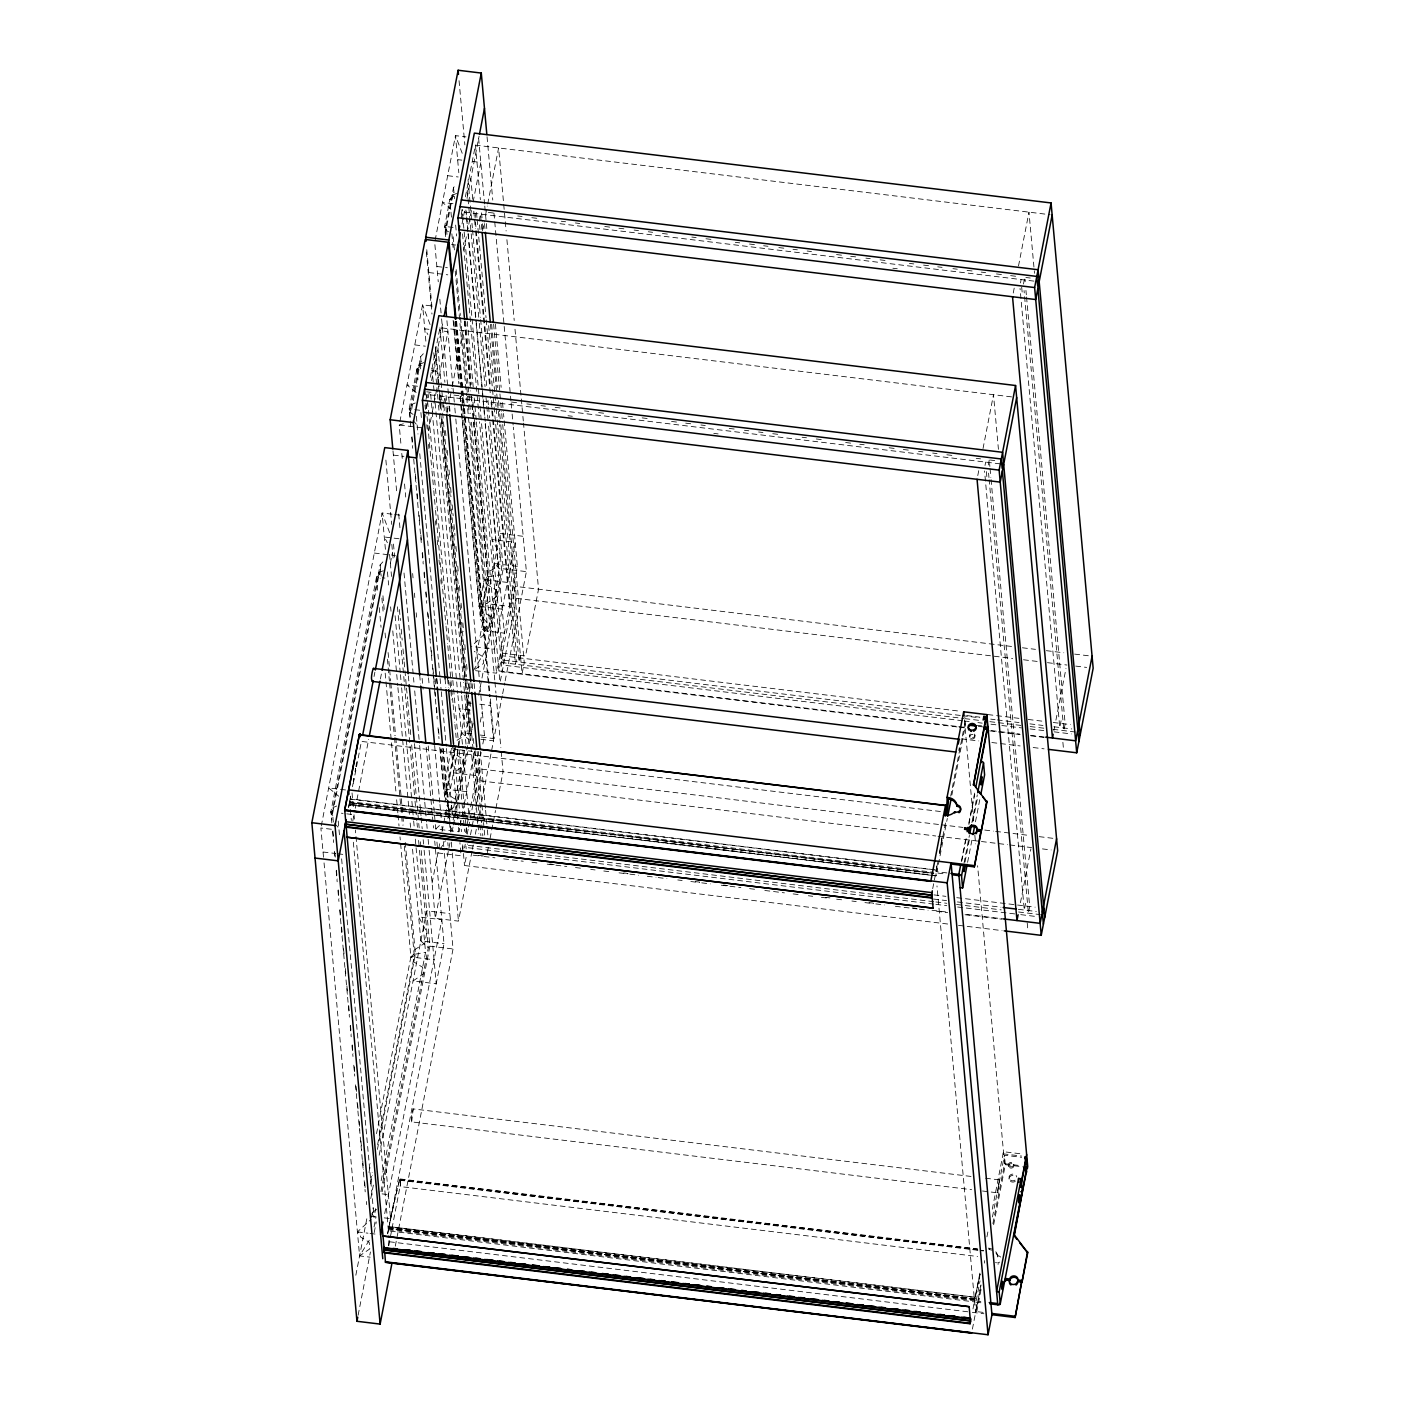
<?xml version="1.0" encoding="UTF-8"?>
<svg xmlns="http://www.w3.org/2000/svg" width="1405" height="1405" viewBox="0 0 1405 1405"><rect width="100%" height="100%" fill="white"/><g stroke="black" fill="none" stroke-linecap="round" stroke-linejoin="round"><path stroke-width="0.75" stroke-dasharray="5 3.75" d="M936.099 871.627L936.31 869.818M959.334 747.601L958.772 750.481M348.563 807.331L350.723 796.091M980.128 1274.3A232.528 28.785 -83.1 0 0 975.544 1295.796L974.561 1299.467L388.342 1228.146L388.184 1230.868L974.28 1301.873L979.882 1273.053M321.288 825.877L382.107 512.983L392.645 514.248M435.111 240.378L455.466 135.635L466.003 136.9M331.826 822.838L330.842 811.914L376.505 577.051L379.543 572.011L380.123 578.386M382.845 561.877L380.158 564.898L331.475 815.357L331.896 820.011M410.225 417.074L409.803 412.403L420.622 356.747L423.309 353.726M445.719 234.512L445.297 229.858L453.516 187.55L456.186 184.529M333.354 822.118L332.581 813.565L379.543 572.011M415.3 402.954L411.314 404.605L411.56 407.274L409.171 408.96L411.085 412.613L420.007 363.86L416.951 368.9L409.171 408.96L410.945 428.613M446.966 234.424L446.404 228.067L452.884 194.663L449.846 199.703L444.647 226.416L445.648 237.322M380.579 569.569L379.719 574.013L376.505 577.051L377.682 590.153M421.043 361.419L420.183 365.862L416.951 368.9L417.952 379.807M451.427 217.16L449.846 199.703L453.077 196.665L453.938 192.222M390.362 563.335L392.522 552.218M461.244 214.263L462.21 209.257M425.996 399.477L426.962 394.471L1001.572 464.036M430.316 377.225L439.958 327.681L1014.55 397.246M461.156 218.6L462.456 211.909L1037.066 281.492M465.389 196.841L475.434 145.137L1050.044 214.702M348.633 807.26L350.706 796.547M353.217 783.691L361.12 742.964M374.046 676.508L374.872 672.222M426.137 408.521L427.805 399.933M428.226 397.791L429.473 391.345M431.563 380.615L443.242 320.516M462.017 223.975L463.264 217.547M463.668 215.404L464.511 211.136M467.004 198.281L479.07 136.215M352.778 821.047L354.007 814.724L341.38 813.196M355.272 808.261L368.672 739.311M380.404 678.966L381.651 672.503M428.648 430.755L431.528 415.985M432.336 411.77L437.254 386.463M437.675 384.355L447.914 331.633L439.484 330.614M463.72 250.301L467.004 233.441M471.413 210.732L467.83 229.226L466.249 211.769M439.589 400.197L440.889 393.523L441.486 400.056M443.699 403.323L444.999 396.649L446.369 411.946M447.036 413.228L448.476 405.799M450.144 397.281L451.813 388.658M452.234 386.498L463.123 330.491L470.64 413.492M482.53 230.683L484.321 221.393M485.621 214.719L487.307 206.096M487.711 203.953L498.599 147.929L506.116 230.947M368.988 1172.437L370.657 1163.832M376.522 1133.659L410.875 956.963L400.004 836.871M370.481 1181.219L372.167 1172.595M377.611 1144.583L414.282 955.944L404.025 842.579M445.648 794.545L454.746 747.794L451.339 748.812L443.541 788.89L445.648 794.545L441.521 748.865M460.067 396.719L479.035 606.345L481.142 611.983L487.623 578.597L470.851 393.189M370.727 1183.888L372.395 1175.265M377.436 1149.413L415.388 954.153L405.272 842.508M455.852 746.002L445.034 801.658L440.257 748.953M485.234 423.994L498.898 574.926L487.869 631.688L480.51 619.113L488.729 576.805L472.695 399.652M355.834 1275.248L367.091 1217.362M370.744 1198.588L373.765 1183.063M379.174 1155.209L426.681 910.844L449.846 913.636M432.09 883.007L440.38 840.295M442.101 831.497L467.127 702.693L471.342 703.202M467.566 700.463L470.903 683.287M475.048 661.966L500.022 533.496L523.187 536.306M371.429 1217.468L373.238 1208.195M439.783 747.407L443.541 788.89L445.473 792.543L444.612 796.986L451.567 805.241L449.407 816.375L446.369 819.168M371.956 1213.586L374.046 1217.187L375.715 1208.599M381.159 1180.621L425.557 952.274L415.248 838.469M447.124 805.258L452.375 814.233L465.599 746.266M374.064 1226.934L376.013 1216.87M380.931 1191.581L428.314 947.795L419.393 849.164M450.812 832.041L451.602 828.019M453.165 819.958L455.905 805.873L445.719 812.88L468.884 815.69L468.093 806.962M456.73 801.658L467.602 745.686M467.988 743.667L468.778 739.645L463.597 682.496M473.415 670.413L486.306 649.479L501.673 570.448L488.396 423.783M358.135 1315.185L370.428 1251.96M374.187 1232.607L376.277 1221.858M382.125 1191.774L429.877 946.162L420.148 838.785M471.992 851.448L458.452 921.136L435.287 918.343L450.092 842.175M452.182 831.409L453.007 827.106M453.429 824.946L467.672 751.71M469.182 743.877L470.324 738.011L466.144 691.769M473.222 723.101L470.763 735.781L467.18 696.09M478.648 695.212L503.218 568.814L489.748 419.955M384.707 1213.621L441.837 919.695L418.655 916.903L426.892 932.13L424.732 943.264L414.967 949.499L414.089 953.942L410.875 956.963L413.632 959.281L413.86 961.951L422.624 967.29L423.239 973.964L413.035 980.971L436.217 983.763L423.766 846.231M435.357 824.595L435.761 828.968L458.926 831.76L459.751 827.545M460.155 825.438L463.843 806.452M464.247 804.345L474.504 751.622L476.681 775.613L453.499 772.82L463.685 765.813L463.088 759.139L454.324 753.8M480.247 722.1L482.301 711.545M387.692 1233.397L443.998 943.703L434.725 841.103M461.911 851.553L463.141 845.213M465.599 832.568L481.177 752.413M482.828 743.983L484.462 735.553L479.93 685.341M475.522 670.659L496.58 673.206L517.356 566.356L503.517 413.527M387.657 1233.871L388.904 1227.25M464.511 847.953L465.231 844.247M468.146 829.249L466.899 835.712L426.962 394.471M468.568 827.088L479.878 768.921L939.067 824.524M956.998 726.912L502.165 671.836L501.322 662.51L502.621 655.836L960.721 711.299M388.746 1245.515L400.267 1185.328A7.13 0.878 -83.1 0 0 399.775 1179.743L399.564 1180.235A232.528 28.785 -83.1 0 0 389.448 1224.826M388.711 1245.778L388.886 1235.223M947.655 924.016L464.511 865.515L466.688 854.398M470.499 834.781L471.746 828.318M472.168 826.175L475.522 808.929M475.926 806.769L480.967 780.917L478.297 751.447M500.356 681.109L516.443 598.372L500.742 424.732M395.279 1246.165L453.042 948.972L444.314 852.519M472.414 849.287L473.257 844.985M475.347 834.219L477.015 825.596M477.437 823.435L481.213 804.046M481.634 801.904L493.506 740.821L489.713 698.935M481.3 737.063L493.928 738.591L502.235 695.879M502.656 693.736L504.746 683.006M505.15 680.863L526.383 571.624L513.317 427.138M520.394 655.345L519.095 662.018L497.159 419.551M487.324 852.624L488.764 845.195M490.064 838.522L495.508 810.509M495.93 808.349L503.043 771.731L501.076 749.884M977.775 475.593L979.215 468.164M983.026 448.564L993.493 394.7L998.428 449.319M1013.251 293.03L1014.691 285.619M1018.502 266.019L1028.969 212.155L1034.502 273.308M985.01 465.459L985.66 462.105M1020.487 282.897L1021.136 279.56M988.312 464.932L989.278 459.909L989.875 466.442M1023.472 284.038L1024.754 277.365L1025.158 281.72M932.709 888.645L935.607 873.682M937.03 866.428L935.783 872.821L946.32 874.103M939.506 853.66L946.127 819.589M950.693 796.178L964.761 723.786M936.204 875.561L350.021 804.925L936.134 875.895L936.011 873.559M946.9 872.927L936.959 871.715L947.304 818.483M951.852 795.054L965.516 724.804L964.831 717.217M961.336 861.564L966.324 835.887M968.8 823.154L974.631 793.123M961.863 860.721L966.851 835.009M968.888 824.524L974.754 794.387M964.023 863.144L969.415 835.395M971.909 822.592L977.3 794.861M965.024 862.02L969.994 836.414M972.91 821.468L977.88 795.862M967.588 862.336L972.576 836.73M975.474 821.785L980.04 798.321M1020.434 902.73L1030.901 848.883M1053.891 730.565L1054.611 726.859M1055.91 720.185L1065.974 668.481M1025.58 903.362L1024.28 910.036L984.554 470.974M1061.074 720.8L1059.774 727.491L1020.048 288.429M974.262 1297.096L388.096 1226.477L974.262 1297.096L974.473 1299.256M986.925 1236.874L988.576 1228.339M992.299 1209.196L1003.469 1151.714L1022.436 1154.014M972.98 1308.916L975.527 1295.586A233.054 28.838 -83.1 0 1 980.11 1274.054M983.131 1312.393L976.756 1311.62L975.913 1302.154L980.04 1280.868M992.457 1216.976L1004.47 1155.244L1021.628 1157.316M972.4 1329.112L980.989 1284.908M980.848 1285.698L975.597 1312.727L936.977 885.923M992.914 1223.615L1004.557 1163.709L977.599 865.708M976.756 1311.62L981.603 1286.717M993.651 1224.721L1005.33 1164.71L1004.47 1155.244M991.772 1250.187A10.379 8.904 -5.2 0 0 989.19 1249.572L989.032 1248.378A10.379 1.282 -83.1 0 0 988.734 1247.991M349.511 802.712L349.722 801.623L933.658 872.312M388.904 1227.461L389.431 1224.616A233.054 28.838 -83.1 0 1 399.582 1179.919A7.534 0.931 -83.1 0 1 400.513 1180.024A7.534 0.931 -83.1 0 1 400.179 1186.575L977.581 1256.492M974.561 1299.467L388.272 1228.479L388.834 1227.531M440.081 849.463L445.438 840.752M369.269 1240.211L359.592 1255.912L370.13 1257.176M454.553 745.792L451.339 748.812L458.329 825.209M474.275 643.613L484.883 633.813L487.043 622.696L480.089 614.442L480.949 609.981L479.035 606.345L484.216 579.615L469.99 422.413M435.761 828.968L440.309 824.77M324.046 862.898L359.592 1255.912L369.796 1248.905L369.181 1242.231L360.418 1236.892L360.189 1234.222L357.432 1231.904L371.078 1219.329M971.013 1176.442L413.228 1108.914L411.63 1115.289L411.647 1121.892L971.61 1189.684M411.647 1121.892L413.228 1108.914M999.341 1179.884L997.761 1192.845L999.341 1179.884L981.902 1177.776M452.234 198.017L449.846 199.703L454.061 200.213M419.357 367.197L416.951 368.9L421.166 369.41M378.893 575.365L376.505 577.051L384.917 578.07M332.774 815.567L330.842 811.914L333.231 810.228L333.003 807.559L338.974 805.065M475.101 669.237L483.601 663.406L482.986 656.732L474.24 651.393M372.483 1212.339L377.576 1208.827M457.047 740.294L465.196 735.114L467.356 723.979L459.119 708.752L469.656 710.017M452.006 195.348L457.977 192.854M419.111 364.545L425.083 362.051M378.648 572.696L384.636 570.202M487.623 578.597L484.216 579.615L486.973 581.933L487.219 584.603L495.983 589.942L496.58 596.616L486.393 603.623L509.558 606.416L490.591 396.825M414.282 955.944L410.875 956.963L434.04 959.773M403.323 423.818L399.213 425.048L401.18 446.86M488.729 576.805L498.898 574.926M415.388 954.153L425.557 952.274M995.794 1251.767A10.379 8.904 -5.2 0 1 997.058 1253.787L998.059 1256.983A4.145 3.565 -5.2 0 1 1000.009 1257.703M461.841 160.135L457.626 159.626L459.698 163.437M472.379 161.417L480.809 162.436L473.011 202.496L470.851 178.505M447.668 175.695L458.206 176.977M453.007 203.69L442.487 202.425L450.829 209.31M488.325 212.418L493.787 213.068M517.725 215.966L522.08 216.493M531.845 217.687L538.378 218.478M561.245 221.235L565.6 221.762M575.383 222.956L579.738 223.483M604.765 226.504L610.192 227.171M618.903 228.225L624.347 228.875M634.129 230.069L638.485 230.596M648.285 231.772L652.64 232.299M662.422 233.493L667.867 234.143M691.804 237.041L696.16 237.568M705.96 238.762L711.404 239.412M735.342 242.327L739.68 242.854M749.48 244.031L756.013 244.821M763.618 245.752L767.973 246.279M778.862 247.596L784.306 248.246M793 249.3L797.355 249.827M807.155 251.021L811.493 251.548M836.537 254.568L841.964 255.236M850.675 256.29L856.119 256.939M865.902 258.134L870.257 258.661M880.057 259.837L885.484 260.505M909.421 263.402L913.777 263.929M923.577 265.106L930.11 265.896M937.715 266.827L942.07 267.354M952.941 268.671L957.297 269.198M967.114 270.375L973.63 271.165M981.234 272.096L985.59 272.623M996.479 273.94L1001.923 274.59M1010.634 275.643L1016.061 276.311M1025.861 277.505L1030.216 278.032M892.895 268.232L897.251 268.759M453.077 227.434L444.647 226.416L446.579 230.069M451.549 244.523L455.764 245.032M436.867 266.493L447.387 267.758M428.859 272.552L447.809 274.836M431.001 305.851L422.571 304.832L399.213 425.048L422.378 427.84M428.964 329.332L424.749 328.823L427.84 334.531M414.791 344.892L425.311 346.174M431.704 370.674L440.134 371.693M417.531 386.252L406.993 384.97L417.022 393.242M426.734 391.802L431.072 392.329M453.938 395.104L459.365 395.753M468.076 396.807L472.431 397.334M511.596 402.076L517.058 402.743M526.84 403.92L531.195 404.447M540.995 405.641L545.351 406.168M555.133 407.345L560.577 408.012M584.515 410.91L588.871 411.437M598.653 412.613L605.186 413.404M628.035 416.179L632.39 416.705M642.173 417.882L648.706 418.672M671.555 421.447L676.999 422.097M685.71 423.151L691.137 423.818M700.937 424.995L705.292 425.522M729.23 428.42L734.675 429.087M744.457 430.264L748.812 430.791M758.612 431.985L762.95 432.512M772.75 433.706L778.194 434.356M802.132 437.254L806.488 437.78M816.287 438.975L822.803 439.765M845.652 442.522L851.096 443.19M859.807 444.243L864.163 444.77M889.172 447.791L894.634 448.458M903.327 449.512L908.754 450.162M918.571 451.356L922.909 451.883M932.692 453.06L937.047 453.587M946.865 454.781L952.291 455.431M976.229 458.329L980.567 458.855M990.385 460.05L994.74 460.577M567.989 415.74L572.327 416.266M713.793 433.39L718.131 433.917M419.709 410.242L409.171 408.96L410.91 410.611M393.365 455.097L403.902 456.379M394.752 514.511L403.182 515.53M399.038 538.765L384.285 536.973L387.376 542.681M517.356 566.356L494.174 563.546L501.673 570.448M374.327 553.043L395.385 555.607M503.218 568.814L526.383 571.624M507.398 582.425L484.216 579.615L487.447 576.594L488.308 572.151L498.09 565.916L500.25 554.782L492.013 539.555L515.178 542.365L494.402 649.215L471.237 646.405M1011.547 646.458L515.354 586.377L498.916 670.975L956.647 726.385M1022.436 647.775L1035.485 649.356M1046.374 650.673L1063.778 652.781M1074.667 654.098L1089.894 655.942M516.443 598.372L1012.636 658.453M1023.507 659.77L1038.752 661.615M1047.463 662.668L1067.045 665.039M1075.738 666.093L1086.627 667.41M502.2 609.138L479.035 606.345L481.792 608.646L482.02 611.316L490.784 616.654L491.381 623.328L481.195 630.336L504.377 633.146L485.41 423.555M502.375 653.167L525.54 655.959L538.537 589.187L523.503 423.168M987.926 714.583L1019.468 718.412M1028.179 719.465L1043.406 721.309M1053.206 722.486L1070.628 724.594M966.816 715.584L979.689 717.147M960.265 715.444L501.076 659.841L479.544 421.746M962.443 715.707L979.865 717.815M990.736 719.132L995.091 719.659M997.269 719.922L1019.029 722.556M1029.918 723.874L1042.967 725.454M1053.855 726.771L1071.787 728.949M501.322 662.51L963.76 718.499M964.866 718.64L980.093 720.484M989.875 721.661L1021.453 725.489M1030.146 726.543L1044.284 728.247M1052.995 729.3L1075.861 732.075M962.653 720.765L503.464 665.162L462.175 209.854M964.831 721.028L969.187 721.555M977.898 722.609L982.236 723.136M990.947 724.19L999.658 725.243M1001.835 725.507L1021.417 727.878M1030.111 728.932L1045.355 730.776M1054.066 731.829L1071.471 733.937M977.388 725.331L981.603 725.841M978.389 726.35L982.675 726.877M958.807 726.648L965.323 727.439M991.386 730.6L1019.608 734.025M1030.462 735.324L1045.671 737.168M959.176 727.175L965.709 727.966M989.647 730.863L1020.118 734.552M1030.989 735.869L1044.056 737.449M961.371 738.837L978.776 740.944M991.842 742.525L1020.135 745.95M1033.184 747.53L1044.073 748.847M479.772 704.221L490.31 705.486M471.834 734.007L461.297 732.743L468.778 739.645M480.247 735.043L484.462 735.553M480.861 739.293L493.506 740.821M457.644 749.585L451.339 748.812L454.096 751.131M459.751 749.831L472.396 751.376M362.104 741.489L946.022 812.195M941.245 824.788L963.005 827.422M984.765 830.056L993.476 831.11M995.653 831.374L1028.302 835.325M1039.173 836.642L1054.488 838.504M480.967 780.917L935.8 835.993M937.978 836.256L1007.613 844.686M1009.791 844.949L1031.551 847.584M1042.44 848.901L1051.151 849.955M466.723 791.7L443.541 788.89L446.298 791.208L446.544 793.86L455.308 799.217L455.747 804.204M345.525 789.961L328.665 787.924L338.693 796.196M934.149 869.73L350.196 798.848L350.021 800.323L349.915 802.589L933.833 873.295M350.144 799.146L936.257 870.117L936.819 867.043A233.054 28.838 -83.1 0 0 937.732 862.477M349.511 802.729L933.745 873.383M349.81 802.677L933.781 873.611M349.95 804.064L936.134 875.895M933.939 894.897L945.916 896.355M956.787 897.672L1035.134 907.156M933.5 899.042L946.549 900.623M957.437 901.94L1000.957 907.208M1018.362 909.316L1036.293 911.494M933.728 901.711L465.828 845.055L466.179 848.796M935.906 901.975L946.794 903.292M956.577 904.469L1001.203 909.878M1018.607 911.986L1040.367 914.62M331.422 829.266L320.884 827.984L323.835 860.721M933.693 904.1L467.97 847.707L467.637 843.984M935.87 904.363L946.759 905.681M957.63 906.998L1018.572 914.374M1020.75 914.637L1035.977 916.482M478.315 855.329L484.707 856.102M549.847 863.987L554.185 864.514M623.68 872.927L628.017 873.453M695.335 881.602L699.672 882.129M723.557 885.027L727.895 885.536M825.613 897.374L829.951 897.9M869.045 902.642L873.383 903.152M912.477 907.893L916.815 908.42M932.007 910.264L947.216 912.091M966.763 914.462L1003.662 918.94M473.204 855.188L481.915 856.242M484.093 856.506L494.964 857.823M503.675 858.877L510.208 859.667M512.386 859.93L523.257 861.247M531.968 862.301L538.501 863.091M547.195 864.145L553.728 864.936M555.906 865.199L566.795 866.516M575.488 867.57L582.021 868.36M590.732 869.414L595.088 869.941M603.781 870.995L610.314 871.785M619.025 872.839L627.719 873.892M629.897 874.156L638.608 875.21M647.319 876.263L656.012 877.317M658.19 877.581L666.901 878.634M677.772 879.952L682.127 880.478M690.839 881.532L699.532 882.586M701.71 882.849L710.421 883.903M721.309 885.22L727.825 886.011M730.003 886.274L740.892 887.591M749.603 888.645L756.118 889.435M764.829 890.489L771.363 891.279M773.54 891.543L784.412 892.86M793.123 893.914L799.656 894.704M808.349 895.758L812.705 896.285M821.416 897.338L827.949 898.129M836.642 899.182L843.176 899.973M851.887 901.026L856.225 901.553M864.936 902.607L873.647 903.661M875.824 903.924L884.518 904.978M895.407 906.295L901.94 907.086M904.117 907.349L917.166 908.93M919.344 909.193L928.055 910.247M936.749 911.301L947.637 912.618M965.042 914.725L1002.046 919.204M437.921 852.958L461.103 855.768L459.909 842.666M958.526 925.333L1002.046 930.602M323.062 851.992L335.69 853.52M337.797 853.766L344.12 854.539M412.543 849.2L420.833 940.893L443.998 943.703M429.877 946.162L453.042 948.972M1003.065 1153.821L1021.593 1156.069M1004.557 1163.709L1021.417 1165.746M1005.33 1164.71L1024.631 1167.046M982.517 1191.001L989.05 1191.791M991.227 1192.055L997.761 1192.845M400.162 1178.953L977.564 1248.869M400.126 1179.339L977.511 1249.256M399.582 1179.919L983.518 1250.608M399.564 1180.235L983.5 1250.942M382.072 1193.881L388.395 1194.636M371.605 1216.344L375.82 1216.853M384.232 1217.872L390.555 1218.644L355.395 830.004M388.166 1227.32L975.017 1298.431M388.851 1227.742L974.965 1298.694M388.307 1228.743L974.403 1299.713L974.508 1300.731M388.395 1229.761L980.831 1301.504M975.913 1302.154L981.867 1302.874M357.432 1231.904L367.97 1233.186M370.059 1233.45L378.489 1234.468M389.484 1241.774L970.188 1312.077M972.365 1312.34L983.904 1313.745M445.297 229.858L448.581 231.807M409.803 412.403L413.088 414.352M420.833 940.893L428.314 947.795M446.404 228.067L444.647 226.416L447.053 224.73L446.808 222.06M330.842 811.914L332.581 813.565M413.017 420.376L417.197 425.311M334.689 823.312L338.868 828.265M462.21 153.303L455.466 135.635L458.82 172.745M430.071 324.467L422.571 304.832L425.926 341.942M389.607 532.618L382.107 512.983L385.479 550.093M1025.949 290.431L1026.335 294.787M1026.546 296.964L1065.166 723.944L1063.866 730.618L1024.052 290.572M1021.681 287.059L1022.418 295.05M1062.883 742.297L1063.427 748.303M990.068 468.62L990.859 477.349M991.052 479.527L1029.689 906.488L1028.39 913.18L989.155 479.667M988.576 473.134L988.962 477.489M986.38 471.606L986.925 477.612M1027.213 922.857L1027.933 930.848M974.877 735.149L975 736.396M1013.708 1164.324L1013.83 1165.588M969.678 735.693L969.801 736.958M1008.509 1164.868L1008.632 1166.132M1008.966 1177.864L1009.089 1179.129M964.392 719.799L973.647 822.048M974.824 835.132L975.614 843.878M997.691 1256.983L997.954 1255.719A4.145 3.565 -5.2 0 1 1000.641 1257.106M989.19 1249.572L989.067 1248.307A10.379 8.904 -5.2 0 1 991.667 1248.922M936.45 866.024L936.959 871.715M506.906 239.675L514.212 320.498M515.003 329.244L523.31 420.991M487.043 136.759L492.769 200.072M493.963 213.174L510.946 400.934M511.139 403.112L511.929 411.858M512.14 414.036L513.124 424.96M478.631 138.428L484.567 203.918M484.76 206.096L486.148 221.393M486.341 223.571L486.938 230.121M495.421 324.011L501.146 387.323M502.533 402.62L503.324 411.349M484.532 223.588L485.111 230.139M493.612 324.063L499.741 391.784M499.934 393.962L500.531 400.513M500.724 402.708L501.515 411.437M501.726 413.632L502.516 422.361M502.709 424.556L524.258 662.651L522.08 673.785L499.548 424.749M475.434 145.137L480.37 199.738M481.564 212.84L482.354 221.586M482.547 223.764L483.144 230.315M491.645 324.256L497.37 387.587M498.564 400.706L499.548 411.63M499.741 413.808L500.531 422.554M481.862 229.384L480.475 214.104L479.175 220.778L479.966 229.507M490.468 324.274L499.355 422.571M488.659 325.626L495.983 406.449M496.176 408.627L496.966 417.373M476.962 217.494L476.365 210.961L475.066 217.635L476.067 228.541M477.156 219.672L486.025 317.706M486.235 319.883L492.33 387.411M492.54 389.589L493.91 404.851M494.103 407.029L516.777 657.54L515.477 664.214L492.224 407.169M476.26 230.719L490.45 387.552M491.627 400.636L492.031 404.991M473.801 211.242L475.382 228.699M475.593 230.894L490.398 394.647M459.049 80.647L464.862 144.873M468.023 179.805L472.361 227.838M472.572 230.016L480.475 317.354M480.668 319.532L486.78 387.218M487.974 400.32L488.36 404.675M488.571 406.87L489.555 417.777M467.25 190.149L471.009 231.632M471.202 233.827L479.105 321.165M479.298 323.343L485.041 386.656M486.025 397.58L488.202 421.605M468.216 233.581L483.039 397.352M483.232 399.529L485.217 421.36M465.88 210.012L467.865 231.843M468.058 234.038L475.961 321.376M476.155 323.554L484.444 415.265M462.544 233.88L463.527 244.804M463.72 246.999L479.333 419.551M467.285 321.464L473.222 387.007M474.205 397.931L476.19 419.761M476.383 421.957L500.004 682.971M453.516 187.55L454.535 198.772M465.582 321.043L471.325 384.355M464.774 321.692L470.499 385.023M471.5 395.929L473.661 419.955M473.871 422.132L496.58 673.206M452.884 194.663L453.077 196.665M455.642 225.063L456.625 235.97M464.335 321.13L470.657 390.994M471.43 422.238L494.753 679.985M494.946 682.18L495.93 693.087M496.123 695.282L500.865 747.706M453.2 236.813L454.395 249.914M456.168 269.567L460.313 315.423M460.506 317.6L468.216 402.761M468.409 404.939L469.2 413.685M451.866 233.774L453.271 249.317M455.238 271.147L466.495 395.613M466.706 397.791L467.496 406.519M467.689 408.715L487.869 631.688M456.643 321.587L486.306 649.479M456.168 321.201L462.895 395.42M463.088 397.615L463.878 406.344M464.072 408.521L488.958 683.62M489.151 685.798L490.152 696.722M490.345 698.9L493.928 738.591M455.536 321.236L462.263 395.472M462.456 397.65L488.325 683.655M488.536 685.851L489.52 696.757M454.869 321.763L463.562 417.847M463.773 420.025L481.142 611.983M453.622 321.85L459.154 382.985M460.331 396.087L462.315 417.935M462.508 420.113L480.51 619.113M453.148 320.305L458.873 383.618M446.93 320.726L452.849 386.217M453.06 388.395L454.64 405.869M454.834 408.047L455.624 416.776M455.817 418.971L479.72 683.164M434.883 244.663L438.255 281.773M439.835 299.23L441.416 316.705M441.609 318.882L447.721 386.568M447.932 388.764L449.301 404.043M449.512 406.221L450.092 412.771M449.038 406.133L449.635 412.684M474.135 683.55L474.732 690.101M480.264 751.271L485.41 808.068M485.603 810.246L487.184 827.721M487.377 829.898L487.974 836.467M439.958 327.681L444.893 382.283M446.07 395.402L446.86 404.131M447.071 406.326L447.651 412.877M472.168 683.743L472.765 690.294M470.886 682.812L471.588 690.312M477.12 751.482L481.757 802.94M481.95 805.135L484.04 827.931M484.233 830.109L484.83 836.678M443.892 405.518L444.489 412.069M468.989 682.935L469.586 689.486M475.118 750.639L481.634 822.733M481.845 824.911L482.828 835.835M437.956 347.702L440.924 380.439M441.117 382.617L442.698 400.091M442.891 402.269L443.681 410.998M445.455 430.65L446.052 437.201M447.247 450.303L447.826 456.853M449.02 469.955L449.618 476.506M450.601 487.43L451.391 496.158M452.182 504.887L453.165 515.811M453.956 524.539L454.939 535.463M455.94 546.369L456.52 552.92M457.714 566.022L458.311 572.573M459.488 585.674L460.085 592.225M461.068 603.149L461.859 611.877M462.842 622.801L463.632 631.53M464.827 644.632L465.424 651.182M466.601 664.284L467.198 670.835M468.374 683.936L468.971 690.487M469.955 701.411L470.745 710.14M471.746 721.046L472.537 729.792M473.327 738.521L474.117 747.249M441.679 402.234L442.47 410.945M442.663 413.123L466.513 676.718M466.706 678.896L467.689 689.785M467.883 691.963L479.72 822.663M479.913 824.84L480.896 835.729M426.786 249.686L432.002 307.484M435.568 346.772L441.293 410.084M442.083 418.813L465.793 680.81M465.986 682.988L466.969 693.912M426.347 251.917L431.967 314.07M435.339 351.18L440.661 410.137M441.451 418.866L465.951 689.592M439.783 402.374L440.573 411.085M440.766 413.263L465.81 689.925M466.003 692.103L470.728 744.387M470.921 746.564L477.823 822.803M478.034 824.981L478.806 833.709M433.776 352.796L437.324 392.1M437.535 394.278L438.325 403.007M438.518 405.202L463.404 680.319M432.002 368.286L461.437 693.631M461.648 695.809L466.003 744.106M430.668 394.331L457.731 693.455M457.942 695.633L462.772 748.022M462.965 750.217L467.9 804.784M425.873 403.323L426.857 414.247M427.05 416.442L431.792 468.866M432.002 471.044L433.583 488.519M433.776 490.714L435.357 508.189M435.55 510.366L440.696 567.163M440.889 569.341L442.47 586.816M442.663 589.011L445.824 623.961M446.035 626.138L447.615 643.613M447.809 645.791L450.777 678.562M450.97 680.74L452.937 702.588M453.148 704.783L454.728 722.258M454.921 724.436L456.116 737.537M457.292 750.656L464.598 831.461M420.622 356.747L421.447 365.774M424.995 405.079L425.399 409.452M426.769 424.732L427.173 429.105M428.56 444.384L428.947 448.757M435.462 520.798L435.866 525.171M437.254 540.451L437.64 544.824M439.027 560.103L439.414 564.476M440.801 579.756L441.205 584.129M450.092 682.391L450.689 688.942M450.882 691.12L451.672 699.848M420.007 363.86L420.569 370.235M448.634 680.283L449.424 689.012M447.615 678.773L448.406 687.502M454.149 750.85L461.455 831.672M462.649 844.791L463.035 849.147M463.439 853.52L464.511 865.515M420.903 412.561L421.5 419.111M445.104 678.914L445.807 687.677M458.522 827.387L458.926 831.76M416.372 416.319L417.988 434.057M419.761 453.71L439.906 676.42M440.099 678.597L441.1 689.521M441.293 691.699L446.228 746.283M446.421 748.479L451.374 803.063M451.567 805.241L452.375 814.233M436.955 678.808L437.552 685.359M443.278 748.689L450.109 824.208M450.285 826.158L450.636 830.074M436.481 678.404L437.078 684.955M442.803 748.268L447.756 802.852M447.949 805.03L450.32 831.233M451.304 842.157L452.094 850.886M452.287 853.063L458.452 921.136M435.199 679.001L435.796 685.552M411.999 436.727L412.789 445.455M415.371 473.836L416.161 482.565M417.145 493.489L417.935 502.217M419.111 515.319L419.709 521.87M420.903 534.971L421.482 541.522M422.484 552.446L423.274 561.175M424.257 572.098L425.048 580.827M426.031 591.751L426.821 600.479M428.016 613.581L428.595 620.132M429.596 631.056L430.387 639.784M431.37 650.708L431.967 657.259M432.951 668.165L434.918 689.995M435.129 692.191L435.515 696.546M436.498 707.47L437.289 716.199M438.483 729.3L439.08 735.851M411.735 437.341L412.719 448.265M413.72 459.189L421.412 544.332M422.203 553.078L423.204 563.985M423.976 572.731L424.977 583.637M425.768 592.383L426.751 603.289M427.542 612.036L437.218 719.026M438.009 727.755L438.992 738.661M447.809 842.614L448.107 845.951M428.507 677.86L429.105 684.411M434.637 745.528L439.765 802.308M439.976 804.485L441.152 817.587M441.943 826.316L442.347 830.689M443.33 841.595L444.12 850.324M401.777 453.411L402.374 459.962M404.535 483.97L405.729 497.071M412.649 573.503L413.035 577.859M414.422 593.138L414.809 597.511M416.196 612.791L416.582 617.164M422.115 678.299L423.116 689.223M428.244 745.985L435.164 822.417M436.937 842.052L437.535 848.602M419.709 675.155L420.499 683.884M426.224 747.214L433.53 828.002M392.996 450.935L396.93 494.402M398.704 514.037L400.074 529.334M404.025 572.994L413.913 682.145M414.703 690.891L419.445 743.28M419.638 745.475L424.573 800.042M424.767 802.237L426.558 821.872M426.751 824.068L427.138 828.423M428.139 839.347L428.929 848.076M429.122 850.271L435.287 918.343M408.363 675.928L408.96 682.479M414.493 743.614L421.008 815.673M421.201 817.851L422.185 828.774M423.186 839.681L423.572 844.054M385.883 460.067L391.714 524.399M393.488 544.051L394.665 557.153M399.406 609.559L400.407 620.466M401.198 629.194L402.181 640.118M402.972 648.847L403.955 659.77M404.148 661.948L404.745 668.499M404.939 670.677L407.52 699.058M407.713 701.253L409.294 718.71M409.487 720.906L410.875 736.185M411.665 744.913L416.196 795.125M416.407 797.302L419.164 827.879M391.819 544.385L393.312 560.946M397.457 606.802L414.844 798.953M415.037 801.131L416.828 820.783M417.022 822.961L417.408 827.334M418.602 840.436L419.199 846.987M389.554 554.343L391.538 576.436M395.104 615.741L400.232 672.521M400.443 674.699L401.426 685.622M401.619 687.8L411.7 799.164M411.893 801.342L413.474 818.816M413.667 820.994L414.264 827.545M387.446 571.905L388.641 585.024M390.608 606.837L391.012 611.228M392.785 630.863L396.544 672.363M396.737 674.54L397.72 685.447M397.914 687.625L407.994 798.988M408.188 801.166L409.382 814.268M410.172 822.996L410.559 827.369M380.158 564.898L381.177 576.12M382.95 595.773L384.338 611.052M388.096 652.535L390.66 680.916M390.853 683.111L395.595 735.518M395.806 737.695L402.708 814.11M402.901 816.305L403.692 825.034M381.897 598.038L383.073 611.14M385.058 632.97L385.655 639.521M387.429 659.173L389.396 681.004M389.607 683.199L394.331 735.588M394.542 737.783L401.444 814.198M401.654 816.375L402.445 825.121M379.262 607.61L381.036 627.262M385.181 673.118L395.859 791.033M396.649 799.761L397.826 812.863M398.036 815.041L399.02 825.964M352.04 792.912L353.428 808.174M354.007 814.724L354.411 819.08M349.582 800.78L350.179 807.331M350.372 809.508L351.355 820.415M353.34 842.245L388.693 1233.028M338.219 821.064L339.659 836.994M341.626 858.841L374.046 1217.187M332.897 830.935L333.688 839.663M334.864 852.765L335.268 857.138M336.445 870.239L337.235 878.968M338.219 889.892L339.009 898.62M340.01 909.544L340.8 918.273M341.591 927.001L342.381 935.748M343.558 948.849L344.155 955.4M345.331 968.502L345.929 975.052M346.912 985.959L347.702 994.687M348.703 1005.611L349.494 1014.34M350.477 1025.264L351.268 1033.992M352.251 1044.916L353.041 1053.645M354.236 1066.746L354.815 1073.297M356.009 1086.399L356.589 1092.95M357.59 1103.873L358.17 1110.424M359.171 1121.331L359.961 1130.077M360.945 1140.983L361.735 1149.729M362.718 1160.635L363.509 1169.382M364.703 1182.483L365.282 1189.016M366.424 1201.503L366.705 1204.612M332.616 831.567L333.617 842.491M334.408 851.219L334.987 857.77M336.181 870.872L337.165 881.778M337.955 890.524L338.939 901.43M339.729 910.177L349.406 1017.167M350.196 1025.896L351.197 1036.82M351.988 1045.548L352.971 1056.455M353.761 1065.201L354.745 1076.107M355.535 1084.853L365.212 1191.844M349.722 801.623L349.845 802.922M353.34 781.672A232.528 28.785 -83.1 0 0 353.902 778.405A233.054 28.838 -83.1 0 1 352.497 786.712M356.747 761.879A233.054 28.838 -83.1 0 1 355.904 766.937M942.017 837.907A233.054 28.838 -83.1 0 1 941.455 841.244M941.174 842.912A233.054 28.838 -83.1 0 1 939.471 852.8M941.982 837.766A232.528 28.785 -83.1 0 1 941.157 842.772M940.296 847.724A232.528 28.785 -83.1 0 1 939.734 851.009M974.403 734.06A2.617 2.248 -5.2 0 1 973.981 737.081A2.617 2.248 -5.2 0 1 970.451 737.063A2.617 2.248 -5.2 0 1 970.275 734.042M1015.13 1180.147A3.916 3.372 -5.2 0 1 1009.334 1178.988A3.916 3.372 -5.2 0 1 1011.828 1174.229A3.916 3.372 -5.2 0 1 1016.763 1177.039M1015.253 1181.412A3.916 3.372 -5.2 0 1 1009.791 1180.744A3.916 3.372 -5.2 0 1 1010.704 1176.038A3.916 3.372 -5.2 0 1 1016.166 1176.688M995.917 1253.032A10.379 8.904 -5.2 0 1 997.181 1255.051M998.832 1263.833A4.145 3.565 -5.2 0 1 997.778 1264.061M999.675 1262.094A4.145 3.565 -5.2 0 1 997.655 1262.796M996.584 1262.779A4.145 3.565 -5.2 0 1 995.548 1262.533M984.483 1263.13A10.379 1.282 -83.1 0 1 984.659 1260.636M355.043 771.802A232.528 28.785 -83.1 0 0 355.606 768.465A233.054 28.838 -83.1 0 1 355.061 771.942M970.732 738.45A2.617 2.248 -5.2 0 0 974.965 736.993A2.617 2.248 -5.2 0 0 971.487 734.587A2.617 2.248 -5.2 0 0 970.732 738.45M1009.457 1166.361A2.617 2.248 -5.2 0 0 1013.69 1164.903A2.617 2.248 -5.2 0 0 1010.195 1162.515A2.617 2.248 -5.2 0 0 1009.457 1166.361M1009.563 1167.625A2.617 2.248 -5.2 0 0 1013.813 1166.168A2.617 2.248 -5.2 0 0 1010.318 1163.779A2.617 2.248 -5.2 0 0 1009.563 1167.625"/><path stroke-width="1.5" d="M965.288 864.69L964.076 871.68L964.568 864.602M344.717 810.07L359.364 734.903L945.653 805.399A7.13 0.878 -83.1 0 1 946.162 810.984L946.022 812.195A232.528 28.785 -83.1 0 1 945.512 815.62M983.149 720.062L983.851 716.392L985.713 720.379L973.472 785.272L985.555 719.413M1016.921 1239.298L1014.234 1235.943L1026.335 1170.066M958.192 744.053L959.035 740.154M391.925 1263.358L380.123 1324.09L356.958 1321.28L311.84 822.715L384.759 447.598L407.924 450.408L428.314 675.665M392.803 448.862L390.168 419.761L425.223 239.447L448.388 242.257L455.343 319.058M426.031 241.379L425.662 237.217L458.118 70.25L481.283 73.06L486.85 134.581M380.123 1324.09L335.022 825.525L407.924 450.408M436.288 676.227L413.333 422.571L448.388 242.257M455.975 319.023L448.827 240.027L481.283 73.06M447.615 678.773L422.413 400.284L438.869 315.686L1015.569 385.514L1057.666 850.745L1041.228 935.344L1004.224 930.865M467.092 319.286L457.907 217.722L474.346 133.124L1051.063 202.952L1093.16 668.2L1076.704 752.799L1048.429 749.374M359.364 734.604L344.664 810.404L930.76 881.374L945.477 805.574L359.364 734.604A7.534 0.931 -83.1 0 1 360.33 736.413M459.716 226.012L458.996 229.718L1035.696 299.546L1052.152 214.965M346.192 819.818L338.219 860.844L315.036 858.051M362.789 734.376L373.203 680.793M375.293 670.08L411.121 485.726M424.89 414.967L416.53 457.907L408.117 456.888M444.085 316.213L451.585 277.575M452.024 275.345L460.348 232.545M479.474 134.142L484.479 108.378M932.182 895.284L931.638 898.058L345.542 827.106L346.069 824.314M369.515 734.991L379.982 681.126M382.072 670.343L407.45 539.783M356.958 1321.28L357.748 1317.223M380.597 1234.714L383.056 1222.069M384.268 1247.131L383.723 1249.923L969.836 1320.876L970.363 1318.101L963.83 1317.31M971.628 1332.801L385.479 1262.357L384.794 1253.067M1041.228 935.344L999.131 470.113L1015.569 385.514M1076.704 752.799L1034.624 287.551L1051.063 202.952M1016.658 397.51L1000.22 482.108L423.502 412.28M947.04 797.39L948.322 797.548A10.379 8.904 -5.2 0 1 956.296 803.133L957.174 805.065A4.145 3.565 -5.2 0 1 960.458 809.561A4.145 3.565 -5.2 0 1 954.768 811.897L954.575 811.985A10.379 8.904 -5.2 0 1 944.863 815.322L944.88 815.216A10.379 1.282 -83.1 0 0 947.04 797.39L963.672 711.791L986.837 714.601L1027.722 1166.519L1027.318 1168.626L1024.754 1168.31L1024.631 1167.046L1027.213 1167.362M345.577 826.562L931.691 897.532L932.288 890.788M947.725 816.358L951.027 799.322M933.096 908.157L346.982 837.204L933.096 908.157L932.077 895.846M988.049 1334.75L947.163 882.832L951.044 862.811L991.948 1314.711L988.049 1334.75L385.532 1261.831M973.349 784.025L986.925 802.097L981.287 831.093L977.178 830.601L977.072 829.336A4.145 3.565 -5.2 0 0 973.665 825.315A4.145 3.565 -5.2 0 0 968.888 828.353L964.831 827.861L964.55 829.301L968.607 829.811A4.145 3.565 -5.2 0 0 972.014 833.832A4.145 3.565 -5.2 0 0 976.791 830.794L980.901 831.286L981.006 832.55L974.332 866.867L950.974 864.04M987.399 727.439L984.835 727.14L984.94 728.405L987.522 728.703L986.837 714.601M960.511 865.814L958.842 874.367L997.796 1304.806L989.84 1303.84M967.149 831.69L967.992 827.334M975.843 786.87L987.013 729.476L984.835 727.14M980.901 762.792L987.926 726.596M960.037 887.626L962.618 887.942L961.529 875.947L963.602 865.269M969.836 833.27L971.487 824.735M977.704 792.719L983.518 762.845A2.529 1.264 11 0 0 980.831 761.264M962.618 887.942L967.184 864.461M972.98 834.588L974.649 826.052M980.866 794.053L984.606 774.84L983.518 762.845M974.332 866.867L980.901 831.286M981.287 831.093L986.819 800.85M1018.045 914.989L1016.974 920.538L977.055 479.298M1053.17 734.288L1052.45 737.994L1012.531 296.754M1056.578 838.75L1040.139 923.348L1003.662 918.94M1092.071 656.205L1075.633 740.804L1045.671 737.168M1043.845 908.21L1042.545 914.883L1043.388 924.209M1079.321 725.647L1078.039 732.339L1078.882 741.664M969.169 1306.668L383.003 1236.031L969.169 1306.668L970.188 1318.996M970.082 1323.756L969.907 1320.753L383.811 1249.783L383.986 1252.786L970.082 1323.756L970.592 1321.192M970.96 1318.944L970.135 1323.211L384.022 1252.241M1000.255 1303.858L1022.243 1190.755L1021.154 1178.76L1018.572 1178.444L996.584 1291.546L999.166 1291.862L1000.255 1303.858A2.529 1.264 11 0 1 997.796 1304.806M999.166 1291.862L1021.154 1178.76M1020.539 1185.943L1026.651 1154.524M1020.645 1187.207L1025.949 1159.915L1024.842 1156.93M1005.594 1278.497L1005.436 1281.219L1005.594 1278.497L1009.668 1278.989A4.145 3.565 -5.2 0 1 1014.445 1275.951A4.145 3.565 -5.2 0 1 1017.852 1279.99L1017.958 1281.255L1022.067 1281.746L1027.705 1252.751L1014.129 1234.661L1026.493 1171.032L1024.631 1167.046M992.229 1314.746L1015.113 1317.521L1021.663 1281.94L1017.554 1281.448A4.145 3.565 -5.2 0 1 1012.794 1284.486A4.145 3.565 -5.2 0 1 1009.387 1280.447L1005.313 1279.955M1022.067 1281.746L1027.582 1251.486M1015.113 1317.521L1021.663 1281.94M986.696 731.109L986.802 732.374L987.013 729.476M1025.632 1161.549L1025.861 1159.107M359.364 734.903L359.54 734.429A7.13 0.878 -83.1 0 1 360.26 736.659M372.378 680.529C370.446 680.881 371.974 670.993 373.431 668.376L959.545 739.329M1025.527 1160.284L1025.422 1157.562M946.162 815.374A10.379 1.282 -83.1 0 0 948.393 799.217L948.322 797.548L948.41 798.918A10.379 8.904 -5.2 0 1 956.401 804.398L957.297 806.33A4.145 3.565 -5.2 0 1 960.686 810.369M461.367 199.914L1038.084 269.742L1038.927 279.086L1037.628 285.759L1036.785 276.416L460.067 206.605M457.907 217.722L1034.624 287.551M425.662 237.217L448.827 240.027M422.413 400.284L999.131 470.113M390.168 419.761L413.333 422.571M983.851 716.392L986.433 716.708M983.974 717.656L986.538 717.973M969.819 725.314L976.247 726.086M371.868 681.337L955.786 752.044M944.88 815.216L943.598 815.058A10.379 1.282 -83.1 0 0 943.774 816.129M977.072 829.336L981.182 829.828M977.23 829.67A4.145 3.565 -5.2 0 0 969.011 829.6L964.936 829.108L964.831 827.861M974.227 865.603L348.598 789.856L348.984 794.229M950.886 873.401L958.842 874.367A2.529 1.264 11 0 1 961.529 875.947M952.643 874.858L958.965 875.631M947.163 882.832L344.699 809.895L384.092 1248.026L970.275 1318.856M344.647 810.211L930.83 881.04M931.884 892.632L345.771 821.679L345.279 824.226L931.375 895.196L931.638 898.058M931.462 895.073L345.349 824.103L345.542 827.106M311.84 822.715L335.022 825.525M1003.135 907.472L1016.184 909.053M1017.852 1279.99L1021.944 1280.482M1005.717 1279.762L1009.791 1280.254A4.145 3.565 -5.2 0 1 1017.993 1280.306M989.243 1302.523L997.673 1303.541M991.631 1313.429L1014.99 1316.257M406.045 1249.783L410.401 1250.31M416.951 1251.1L421.307 1251.627M430.018 1252.68L434.373 1253.207L427.858 1252.61M440.907 1253.998L445.262 1254.525L438.746 1253.927M451.813 1255.315L458.346 1256.105M464.879 1256.895L469.235 1257.422M475.768 1258.213L480.124 1258.74M486.674 1259.53L493.208 1260.32M499.741 1261.11L504.096 1261.637M510.63 1262.445L514.985 1262.972M521.536 1263.762L525.892 1264.289M532.425 1265.08L538.958 1265.87M545.491 1266.66L549.847 1267.187M556.398 1267.977L560.753 1268.504M567.286 1269.295L571.642 1269.821M580.353 1270.875L584.708 1271.402M591.259 1272.192L595.615 1272.719M602.148 1273.51L608.681 1274.3M615.214 1275.108L619.57 1275.635M626.121 1276.425L630.476 1276.952M637.009 1277.742L643.543 1278.532M650.076 1279.323L654.431 1279.85M660.982 1280.64L665.338 1281.167M671.871 1281.957L678.404 1282.747M684.938 1283.538L689.293 1284.065M695.826 1284.855L700.199 1285.382M706.733 1286.172L711.088 1286.699M719.799 1287.77L724.155 1288.297M730.688 1289.088L735.061 1289.614M741.594 1290.405L745.95 1290.932M754.661 1291.985L759.016 1292.512M765.549 1293.303L769.922 1293.829M776.456 1294.62L780.811 1295.147M789.522 1296.2L793.878 1296.727M800.411 1297.517L804.784 1298.044M811.317 1298.835L817.851 1299.643M824.384 1300.433L828.739 1300.96M835.273 1301.75L839.646 1302.277M846.179 1303.067L852.712 1303.858M859.245 1304.648L863.601 1305.175M870.134 1305.965L874.507 1306.492M881.04 1307.282L885.396 1307.809M894.107 1308.863L898.462 1309.39L891.947 1308.81M904.996 1310.18L909.369 1310.707L902.835 1310.127M915.902 1311.515L920.257 1312.042L913.742 1311.445M939.857 1314.413L944.23 1314.94M950.764 1315.73L955.119 1316.257M392.996 1248.395L397.352 1248.922M403.885 1249.712L410.418 1250.503M414.791 1251.03L421.324 1251.82M449.635 1255.245L458.364 1256.298M462.719 1256.825L469.252 1257.633M473.608 1258.16L480.141 1258.95M484.497 1259.477L493.225 1260.531M497.581 1261.058L504.114 1261.848M508.469 1262.375L515.003 1263.165M519.358 1263.692L525.909 1264.482M532.442 1265.273L538.976 1266.063M543.331 1266.59L549.864 1267.38M554.22 1267.907L560.771 1268.697M567.304 1269.488L571.659 1270.032M578.193 1270.822L584.726 1271.613M589.081 1272.14L595.632 1272.93M602.165 1273.72L608.699 1274.511M613.054 1275.038L619.587 1275.828M623.943 1276.355L630.494 1277.145M637.027 1277.935L643.56 1278.726M647.916 1279.253L654.449 1280.043M658.805 1280.57L665.355 1281.36M671.889 1282.15L678.422 1282.958M682.777 1283.485L689.311 1284.275M693.666 1284.802L700.217 1285.593M706.75 1286.383L711.106 1286.91M717.639 1287.7L724.172 1288.49M728.528 1289.017L735.078 1289.808M741.612 1290.598L745.967 1291.125M752.5 1291.915L759.034 1292.705M763.389 1293.232L769.94 1294.023M776.473 1294.83L780.829 1295.357M787.362 1296.148L793.895 1296.938M798.251 1297.465L804.802 1298.255M811.335 1299.045L817.868 1299.836M822.224 1300.363L828.757 1301.153M833.112 1301.68L839.663 1302.47M846.196 1303.26L852.73 1304.051M857.085 1304.578L863.618 1305.368M867.974 1305.895L874.525 1306.685M878.88 1307.23L885.413 1308.02M926.808 1313.025L931.164 1313.552M937.697 1314.342L944.248 1315.133M948.603 1315.66L955.137 1316.45M961.67 1317.24L970.363 1318.101M384.145 1247.693L970.258 1318.663M385.462 1262.164L971.575 1333.134M984.94 728.405L985.256 727.298M954.662 811.844L954.785 813.109M987.153 731.197L985.66 727.491M985.151 718.745L984.202 716.638M1025.826 1168.135L1026.142 1169.715L1024.965 1167.274M1024.965 1158.194L1025.949 1159.915M1019.626 1242.67L1027.705 1252.751M977.511 790.312L980.198 793.685M982.885 797.057L986.925 802.097M373.431 668.376L373.73 669.289M1039.173 281.738L1080.182 734.991M1037.874 288.429L1077.793 729.669M1003.679 464.3L1044.688 917.535M1002.38 470.974L1042.299 912.214M1026.23 1156.631L1027.318 1168.626M986.591 728.387L987.048 730.389M985.59 718.499L985.836 721.643M986.328 728.053L986.45 729.318M1025.158 1157.228L1025.281 1158.493M1026.212 1168.802L1026.616 1172.279M985.046 717.481L985.379 719.061M986.011 727.755L986.134 729.019M984.8 717.182L984.905 718.447M1025.562 1167.818L1025.685 1169.083M984.501 716.884L984.624 718.148M1025.281 1167.537L1025.404 1168.802M1018.572 1178.444L1018.924 1182.237M976.791 830.794L976.897 832.059A4.145 3.565 -5.2 0 1 976.018 833.762M1017.554 1281.448L1017.677 1282.695A4.145 3.565 -5.2 0 1 1017.361 1283.608M963.672 711.791L964.041 715.795M968.888 828.353L969.011 829.6M1009.668 1278.989L1009.791 1280.254M968.607 829.811L968.73 831.058A4.145 3.565 -5.2 0 0 969.432 833.709M1009.387 1280.447L1009.51 1281.711M956.805 805.065L956.928 806.33M485.322 232.317L493.418 321.886M482.161 232.528L490.275 322.096M458.118 70.25L458.487 74.412M457.872 245.295L464.581 319.532M445.754 307.625L446.544 316.353M449.828 414.879L473.942 681.372M474.925 692.296L480.071 749.076M446.685 415.09L470.798 681.583M471.781 692.507L476.716 747.109M426.224 386.199L425.891 382.476L1002.59 452.305L1003.433 461.63L1002.134 468.304L1001.291 458.978L424.591 389.15L425.1 394.752M448.599 689.697L453.552 744.299M422.378 427.84L445.104 678.931M446.088 689.837L451.023 744.422M437.271 687.15L442.417 743.912M429.491 688.766L434.444 743.35M405.29 515.776L419.709 675.155M420.692 686.079L425.838 742.841M397.492 555.853L408.17 673.733M409.154 684.656L414.282 741.436M344.049 830.794L382.775 1258.704M1014.129 1234.661L1014.234 1235.943M945.547 815.708A233.054 28.838 -83.1 0 0 946.074 812.231A7.534 0.931 -83.1 0 0 946.215 810.931M945.477 805.574A7.534 0.931 -83.1 0 1 946.32 809.666M975.773 729.388A3.916 3.372 -5.2 0 1 975.228 730.143M974.473 730.758A3.916 3.372 -5.2 0 1 973.577 731.197M971.558 731.408A3.916 3.372 -5.2 0 1 970.574 731.18M969.011 730.108A3.916 3.372 -5.2 0 1 971.329 724.804A3.916 3.372 -5.2 0 1 976.071 728.545M960.37 811.265A4.145 3.565 -5.2 0 1 959 812.722M1016.781 1284.398A4.145 3.565 -5.2 0 1 1015.991 1285.066M1010.95 1285.013A4.145 3.565 -5.2 0 1 1009.457 1282.642M1022.243 1190.755A2.529 1.264 11 0 1 1020.733 1191.739M980.708 782.971C981.638 792.139 983.008 764.706 980.708 782.971M1001.695 1287.612C1002.608 1296.481 1003.96 1269.593 1001.695 1287.612M1018.537 1201.029C1019.433 1209.898 1020.785 1182.992 1018.537 1201.029M969.591 729.476A3.916 3.372 -5.2 0 0 975.948 727.281A3.916 3.372 -5.2 0 0 970.715 723.68A3.916 3.372 -5.2 0 0 969.591 729.476"/></g></svg>
